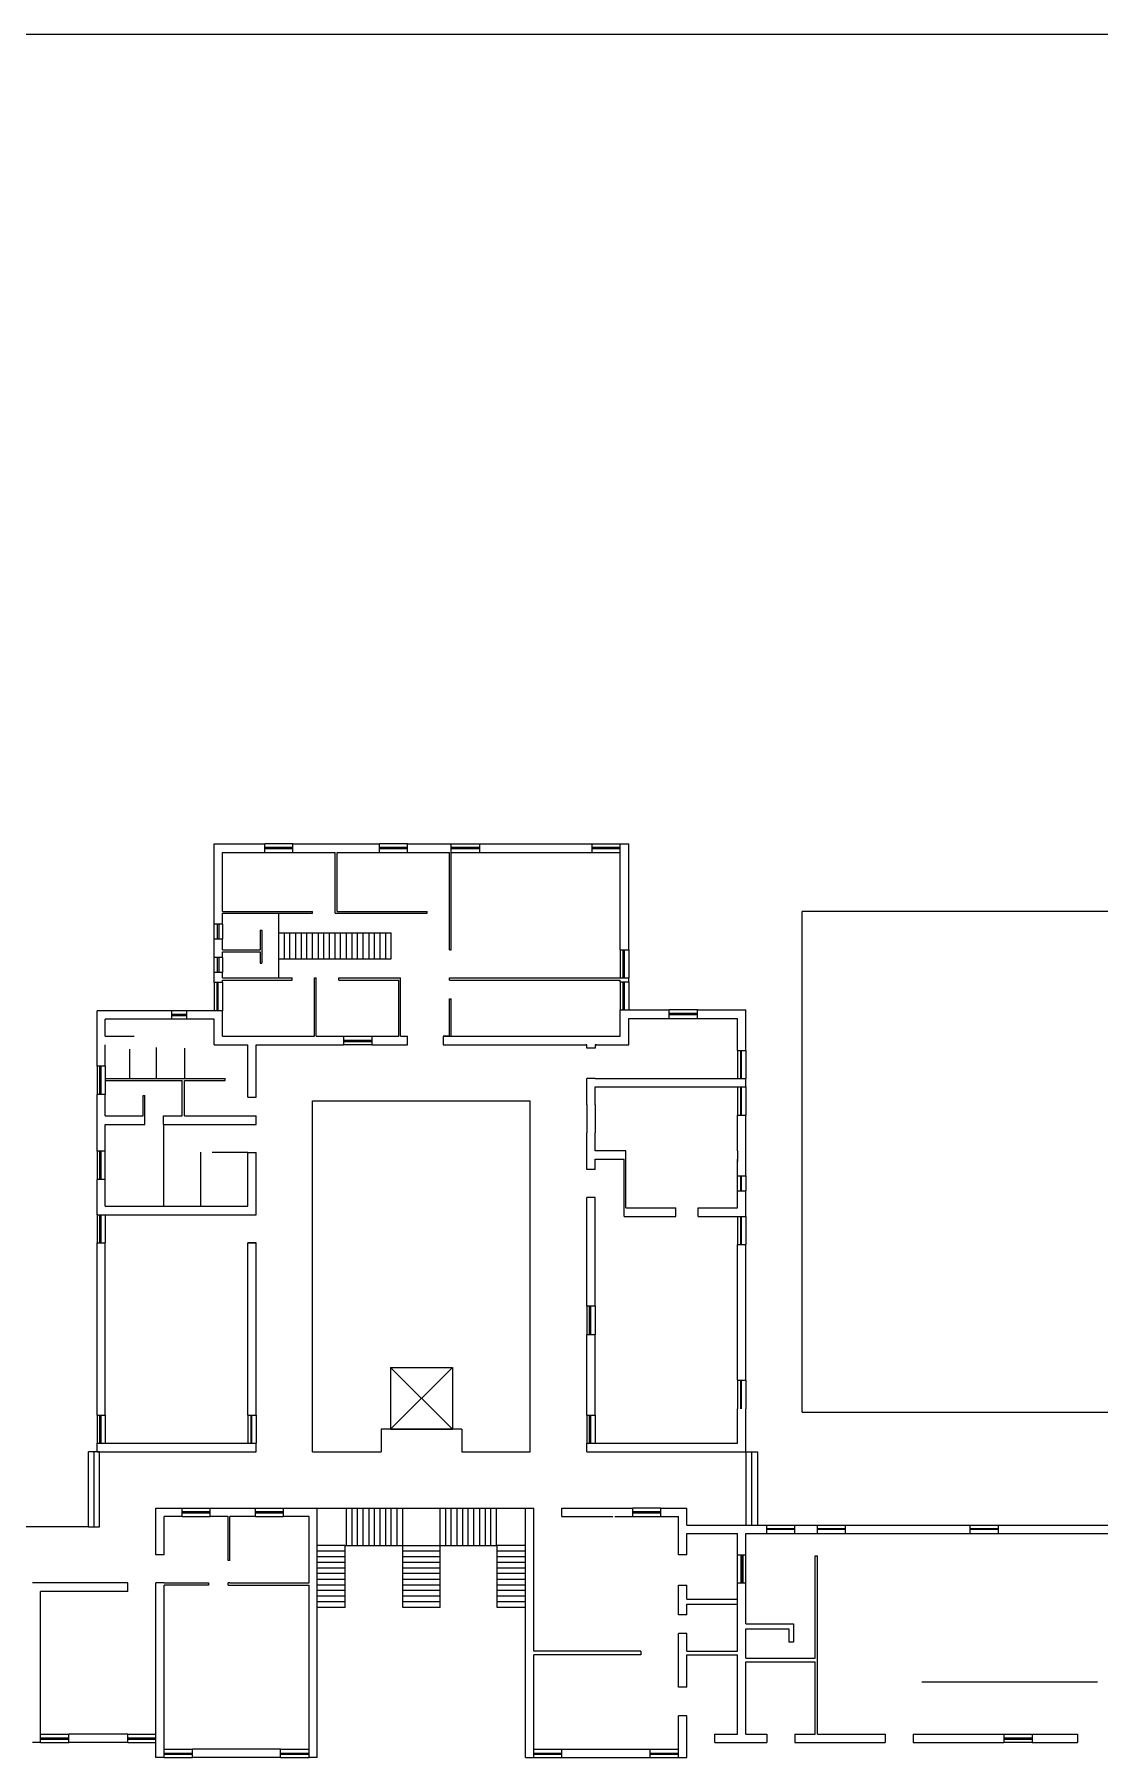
# Model space of a CAD drawing. Header units: millimetres. Extents: x 14 to 406, y 10 to 287.
# Drawn here: x 173.6 to 279.4, y 115.5 to 286.8 of the extents above; entities that cross this region are included whole.
import ezdxf

# ---------------------------------------------------------------- set-up
doc = ezdxf.new("R2010")
doc.units = ezdxf.units.MM
doc.layers.get('0').update_dxf_attribs({"linetype": 'CONTINUOUS'})

msp = doc.modelspace()

# ---------------------------------------------------------------- linework, layer by layer
at = {"color": 0}
for p, q in [((405.751, 286.822), (14.082, 286.822)), ((191.418, 198.345), (191.418, 206.347)), ((191.418, 206.347), (196.455, 206.347)), ((196.455, 205.5), (196.455, 206.347)), ((199.249, 206.347), (196.455, 206.347)), ((196.455, 206.008), (199.249, 206.008)), ((196.455, 205.882), (199.249, 205.882)), ((199.249, 206.347), (207.843, 206.347)), ((199.249, 205.5), (199.249, 206.347)), ((207.843, 205.5), (207.843, 206.347)), ((210.636, 206.347), (207.843, 206.347)), ((207.843, 206.008), (210.636, 206.008)), ((207.843, 205.882), (210.636, 205.882)), ((210.636, 206.347), (214.997, 206.347)), ((210.636, 205.5), (210.636, 206.347)), ((214.997, 195.805), (214.997, 206.347)), ((214.997, 206.347), (217.833, 206.347)), ((214.997, 206.008), (217.833, 206.008)), ((214.997, 205.882), (217.833, 205.882)), ((217.833, 205.5), (217.833, 206.347)), ((217.833, 206.347), (229.009, 206.347)), ((229.009, 205.5), (229.009, 206.347)), ((229.009, 206.347), (231.803, 206.347)), ((229.009, 206.008), (231.803, 206.008)), ((229.009, 205.882), (231.803, 205.882)), ((231.803, 195.805), (231.803, 206.347)), ((231.803, 206.347), (232.65, 206.347)), ((232.65, 195.805), (232.65, 206.347)), ((192.264, 199.616), (192.264, 205.5)), ((192.264, 205.5), (196.455, 205.5)), ((196.455, 205.5), (199.249, 205.5)), ((199.249, 205.5), (203.44, 205.5)), ((203.44, 199.446), (203.44, 205.5)), ((203.652, 199.616), (203.652, 205.5)), ((203.652, 205.5), (207.843, 205.5)), ((207.843, 205.5), (210.636, 205.5)), ((210.636, 205.5), (214.828, 205.5)), ((214.828, 195.805), (214.828, 205.5)), ((214.997, 205.5), (217.833, 205.5)), ((217.833, 205.5), (229.009, 205.5)), ((229.009, 205.5), (231.803, 205.5)), ((192.264, 199.616), (201.196, 199.616)), ((192.264, 198.345), (192.264, 199.446)), ((192.264, 199.446), (201.196, 199.446)), ((197.852, 197.499), (197.852, 199.446)), ((201.196, 199.446), (201.196, 199.616)), ((203.44, 199.446), (212.585, 199.446)), ((203.652, 199.616), (212.585, 199.616)), ((212.585, 199.446), (212.585, 199.616)), ((249.88, 149.831), (249.88, 199.616)), ((314.904, 199.616), (249.88, 199.616)), ((192.264, 198.345), (191.418, 198.345)), ((191.418, 196.864), (191.418, 198.345)), ((191.756, 196.864), (191.756, 198.345)), ((191.925, 196.864), (191.925, 198.345)), ((192.264, 198.345), (192.264, 196.864)), ((195.989, 197.753), (195.989, 195.805)), ((195.989, 197.753), (196.158, 197.753)), ((196.158, 197.753), (196.158, 194.493)), ((197.852, 197.499), (209.028, 197.499)), ((197.852, 194.917), (197.852, 197.499)), ((198.402, 194.917), (198.402, 197.499)), ((198.953, 194.917), (198.953, 197.499)), ((199.546, 194.917), (199.546, 197.499)), ((200.095, 194.917), (200.095, 197.499)), ((200.647, 194.917), (200.647, 197.499)), ((201.196, 194.917), (201.196, 197.499)), ((201.789, 194.917), (201.789, 197.499)), ((202.339, 194.917), (202.339, 197.499)), ((202.89, 194.917), (202.89, 197.499)), ((203.44, 194.917), (203.44, 197.499)), ((203.99, 194.917), (203.99, 197.499)), ((204.584, 194.917), (204.584, 197.499)), ((205.133, 194.917), (205.133, 197.499)), ((205.683, 194.917), (205.683, 197.499)), ((206.235, 194.917), (206.235, 197.499)), ((206.827, 194.917), (206.827, 197.499)), ((207.377, 194.917), (207.377, 197.499)), ((207.927, 194.917), (207.927, 197.499)), ((208.478, 194.917), (208.478, 197.499)), ((209.028, 194.917), (209.028, 197.499)), ((191.418, 195.043), (191.418, 196.864)), ((192.264, 196.864), (191.418, 196.864)), ((192.264, 195.805), (192.264, 196.864)), ((192.264, 195.805), (195.989, 195.805)), ((192.264, 195.594), (195.989, 195.594)), ((192.264, 195.043), (192.264, 195.594)), ((195.989, 195.594), (195.989, 194.493)), ((214.828, 195.805), (214.997, 195.805)), ((231.803, 195.805), (232.65, 195.805)), ((231.803, 195.805), (231.803, 193.012)), ((232.058, 195.805), (232.058, 193.012)), ((232.184, 195.805), (232.184, 193.012)), ((232.65, 195.805), (232.65, 193.012)), ((192.264, 195.043), (191.418, 195.043)), ((191.418, 193.562), (191.418, 195.043)), ((191.756, 193.562), (191.756, 195.043)), ((191.925, 193.562), (191.925, 195.043)), ((192.264, 195.043), (192.264, 193.562)), ((195.989, 194.493), (196.158, 194.493)), ((197.852, 193.012), (197.852, 194.917)), ((197.852, 194.917), (209.028, 194.917)), ((191.418, 192.546), (191.418, 193.562)), ((192.264, 193.562), (191.418, 193.562)), ((192.264, 192.546), (191.418, 192.546)), ((191.418, 192.546), (191.418, 189.752)), ((191.671, 192.546), (191.671, 189.752)), ((191.798, 192.546), (191.798, 189.752)), ((192.264, 193.012), (192.264, 193.562)), ((192.264, 193.012), (199.164, 193.012)), ((192.264, 192.8), (199.164, 192.8)), ((192.264, 192.546), (192.264, 192.8)), ((192.264, 192.546), (192.264, 189.752)), ((199.164, 192.8), (199.164, 193.012)), ((201.409, 193.012), (201.577, 193.012)), ((201.409, 187.212), (201.409, 193.012)), ((201.577, 187.212), (201.577, 193.012)), ((203.822, 193.012), (209.959, 193.012)), ((203.822, 192.8), (203.822, 193.012)), ((203.822, 192.8), (209.79, 192.8)), ((209.79, 187.212), (209.79, 192.8)), ((209.959, 187.212), (209.959, 193.012)), ((214.828, 193.012), (232.65, 193.012)), ((214.828, 192.8), (214.828, 193.012)), ((214.828, 192.8), (214.828, 193.012)), ((214.828, 192.8), (231.803, 192.8)), ((231.803, 192.63), (231.803, 192.8)), ((231.803, 192.63), (232.65, 192.63)), ((231.803, 192.63), (231.803, 189.837)), ((232.058, 192.63), (232.058, 189.837)), ((232.184, 192.63), (232.184, 189.837)), ((232.65, 192.63), (232.65, 193.012)), ((232.65, 192.63), (232.65, 189.837)), ((214.828, 190.937), (214.997, 190.937)), ((214.828, 187.212), (214.828, 190.937)), ((214.997, 187.212), (214.997, 190.937)), ((179.776, 184.249), (179.776, 189.752)), ((187.226, 189.752), (179.776, 189.752)), ((180.58, 187.212), (180.58, 188.905)), ((187.226, 188.905), (180.58, 188.905)), ((187.226, 188.905), (187.226, 189.752)), ((188.709, 189.752), (187.226, 189.752)), ((188.709, 189.371), (187.226, 189.371)), ((188.709, 189.244), (187.226, 189.244)), ((188.709, 188.905), (187.226, 188.905)), ((192.264, 189.752), (188.709, 189.752)), ((188.709, 188.905), (188.709, 189.752)), ((191.418, 188.905), (188.709, 188.905)), ((191.418, 186.366), (191.418, 188.905)), ((192.264, 187.212), (192.264, 189.752)), ((231.803, 189.837), (236.671, 189.837)), ((231.803, 187.212), (231.803, 189.837)), ((232.65, 188.99), (236.671, 188.99)), ((232.65, 186.366), (232.65, 188.99)), ((236.671, 188.99), (236.671, 189.837)), ((239.466, 189.837), (236.671, 189.837)), ((236.671, 189.498), (239.466, 189.498)), ((236.671, 189.371), (239.466, 189.371)), ((236.671, 188.99), (239.466, 188.99)), ((239.466, 189.837), (244.292, 189.837)), ((239.466, 188.99), (239.466, 189.837)), ((239.466, 188.99), (243.444, 188.99)), ((243.444, 185.815), (243.444, 188.99)), ((244.292, 185.815), (244.292, 189.837)), ((180.58, 187.212), (183.458, 187.212)), ((192.264, 187.212), (201.409, 187.212)), ((192.264, 187.212), (201.409, 187.212)), ((201.577, 187.212), (204.286, 187.212)), ((201.577, 187.212), (204.286, 187.212)), ((204.286, 187.212), (204.286, 186.366)), ((204.286, 187.212), (207.081, 187.212)), ((204.286, 186.832), (207.081, 186.832)), ((207.081, 187.212), (209.79, 187.212)), ((207.081, 187.212), (209.79, 187.212)), ((207.081, 187.212), (207.081, 186.366)), ((209.959, 187.212), (210.636, 187.212)), ((209.959, 187.212), (210.636, 187.212)), ((210.636, 186.366), (210.636, 187.212)), ((214.193, 187.212), (214.828, 187.212)), ((214.828, 187.212), (214.193, 187.212)), ((214.193, 187.212), (214.193, 186.366)), ((214.193, 187.212), (231.803, 187.212)), ((214.997, 187.212), (231.803, 187.212)), ((180.58, 184.249), (180.58, 186.366)), ((183.035, 183.021), (183.035, 185.941)), ((185.702, 183.021), (185.702, 186.111)), ((188.496, 183.021), (188.496, 186.027)), ((191.418, 186.366), (194.761, 186.366)), ((194.761, 181.158), (194.761, 186.366)), ((195.608, 181.158), (195.608, 186.366)), ((195.608, 186.366), (204.286, 186.366)), ((195.608, 186.366), (204.286, 186.366)), ((204.286, 186.703), (207.081, 186.703)), ((207.081, 186.366), (204.286, 186.366)), ((207.081, 186.366), (210.636, 186.366)), ((207.081, 186.366), (210.636, 186.366)), ((214.193, 186.366), (228.46, 186.366)), ((214.193, 186.366), (228.46, 186.366)), ((228.46, 186.366), (228.374, 186.366)), ((228.46, 186.027), (228.46, 186.366)), ((229.306, 186.027), (228.46, 186.027)), ((229.306, 186.366), (232.65, 186.366)), ((229.432, 186.366), (229.306, 186.366)), ((229.306, 186.366), (229.306, 186.027)), ((243.444, 185.815), (244.292, 185.815)), ((243.444, 185.815), (243.444, 183.021)), ((243.742, 185.815), (243.742, 183.021)), ((243.826, 185.815), (243.826, 183.021)), ((244.292, 185.815), (244.292, 183.021)), ((180.58, 184.249), (179.776, 184.249)), ((179.776, 184.249), (179.776, 181.412)), ((180.03, 184.249), (180.03, 181.412)), ((180.157, 184.249), (180.157, 181.412)), ((180.58, 184.249), (180.58, 181.412)), ((180.58, 183.021), (192.518, 183.021)), ((180.58, 182.809), (188.243, 182.809)), ((188.243, 179.295), (188.243, 182.809)), ((188.454, 182.809), (192.518, 182.809)), ((188.454, 179.295), (188.454, 182.809)), ((192.518, 182.809), (192.518, 183.021)), ((228.46, 180.396), (228.46, 183.021)), ((229.306, 183.021), (228.46, 183.021)), ((229.306, 183.021), (232.65, 183.021)), ((229.306, 180.396), (229.306, 182.174)), ((229.306, 182.174), (232.65, 182.174)), ((232.65, 183.021), (235.698, 183.021)), ((232.65, 182.174), (235.443, 182.174)), ((235.443, 183.021), (244.292, 183.021)), ((235.443, 182.174), (244.292, 182.174)), ((243.444, 182.174), (243.444, 179.38)), ((243.742, 182.174), (243.742, 179.38)), ((243.826, 182.174), (243.826, 179.38)), ((244.292, 182.174), (244.292, 183.021)), ((244.292, 182.174), (244.292, 179.38)), ((179.776, 175.782), (179.776, 181.412)), ((180.58, 181.412), (179.776, 181.412)), ((180.58, 179.295), (180.58, 181.412)), ((184.347, 181.328), (184.517, 181.328)), ((184.347, 179.295), (184.347, 181.328)), ((184.517, 178.449), (184.517, 181.328)), ((194.761, 181.158), (195.608, 181.158)), ((201.196, 145.894), (201.196, 180.778)), ((201.196, 180.778), (222.829, 180.778)), ((222.829, 145.894), (222.829, 180.778)), ((228.46, 180.396), (228.46, 177.603)), ((229.306, 180.396), (229.306, 177.603)), ((180.58, 179.295), (184.347, 179.295)), ((180.58, 178.449), (184.517, 178.449)), ((180.58, 175.782), (180.58, 178.449)), ((186.38, 179.295), (188.243, 179.295)), ((186.38, 178.449), (186.38, 179.295)), ((186.38, 178.449), (195.608, 178.449)), ((186.38, 178.449), (186.38, 170.321)), ((188.454, 179.295), (195.608, 179.295)), ((195.608, 178.449), (195.608, 179.295)), ((243.444, 175.824), (243.444, 179.38)), ((243.444, 179.38), (244.292, 179.38)), ((244.292, 173.327), (244.292, 179.38)), ((228.46, 173.962), (228.46, 177.603)), ((229.306, 175.824), (229.306, 177.603)), ((180.58, 175.782), (179.776, 175.782)), ((179.776, 175.782), (179.776, 172.988)), ((180.03, 175.782), (180.03, 172.988)), ((180.157, 175.782), (180.157, 172.988)), ((180.58, 172.988), (180.58, 175.782)), ((190.063, 175.697), (190.063, 170.321)), ((194.761, 175.656), (191.206, 175.656)), ((194.761, 175.656), (195.608, 175.656)), ((194.761, 170.321), (194.761, 175.656)), ((195.608, 169.474), (195.608, 175.656)), ((232.354, 175.824), (229.306, 175.824)), ((229.306, 173.962), (229.306, 174.978)), ((229.306, 174.978), (232.184, 174.978)), ((232.184, 169.306), (232.184, 174.978)), ((232.354, 174.978), (232.354, 175.824)), ((232.354, 170.152), (232.354, 174.978)), ((243.444, 175.824), (243.444, 174.765)), ((243.444, 173.327), (243.444, 174.978)), ((229.306, 173.962), (228.46, 173.962)), ((243.444, 171.845), (243.444, 173.327)), ((243.444, 173.327), (244.292, 173.327)), ((243.742, 173.327), (243.742, 171.845)), ((243.826, 173.327), (243.826, 171.845)), ((244.292, 173.327), (244.292, 171.845)), ((179.776, 169.474), (179.776, 172.988)), ((180.58, 172.988), (179.776, 172.988)), ((180.58, 170.321), (180.58, 172.988)), ((243.444, 170.152), (243.444, 171.845)), ((243.444, 171.845), (244.292, 171.845)), ((244.292, 169.306), (244.292, 171.845)), ((180.58, 170.321), (194.761, 170.321)), ((228.46, 160.373), (228.46, 171.167)), ((229.306, 171.167), (228.46, 171.167)), ((229.306, 160.373), (229.306, 171.167)), ((232.354, 170.152), (237.307, 170.152)), ((237.307, 169.306), (237.307, 170.152)), ((239.55, 169.306), (239.55, 170.152)), ((239.55, 170.152), (243.444, 170.152)), ((179.776, 169.474), (195.608, 169.474)), ((179.776, 169.474), (179.776, 166.68)), ((180.03, 169.474), (180.03, 166.68)), ((180.157, 169.474), (180.157, 166.68)), ((180.58, 169.474), (180.58, 166.68)), ((232.184, 169.306), (237.307, 169.306)), ((239.55, 169.306), (244.292, 169.306)), ((243.444, 169.306), (243.444, 166.511)), ((243.742, 169.306), (243.742, 166.511)), ((243.826, 169.306), (243.826, 166.511)), ((244.292, 169.306), (244.292, 166.511)), ((179.776, 166.68), (180.58, 166.68)), ((179.776, 149.535), (179.776, 166.68)), ((180.58, 149.535), (180.58, 166.68)), ((195.608, 166.68), (194.761, 166.68)), ((194.761, 166.68), (195.608, 166.68)), ((194.761, 149.535), (194.761, 166.68)), ((195.608, 149.535), (195.608, 166.68)), ((243.444, 153.006), (243.444, 166.511)), ((243.444, 166.511), (244.292, 166.511)), ((244.292, 153.006), (244.292, 166.511)), ((229.306, 160.373), (228.46, 160.373)), ((228.46, 160.373), (228.46, 157.536)), ((228.713, 160.373), (228.713, 157.536)), ((228.84, 160.373), (228.84, 157.536)), ((229.306, 160.373), (229.306, 157.536)), ((228.46, 149.535), (228.46, 157.536)), ((229.306, 157.536), (228.46, 157.536)), ((229.306, 149.535), (229.306, 157.536)), ((208.944, 154.277), (215.124, 154.277)), ((208.944, 154.277), (208.944, 148.139)), ((208.944, 148.139), (215.124, 154.277)), ((215.124, 148.139), (208.944, 154.277)), ((215.124, 154.277), (215.124, 148.139)), ((243.444, 153.006), (244.292, 153.006)), ((243.444, 153.006), (243.444, 150.17)), ((243.742, 153.006), (243.742, 150.17)), ((243.826, 153.006), (243.826, 150.17)), ((244.292, 153.006), (244.292, 150.17)), ((179.776, 149.535), (180.58, 149.535)), ((179.776, 149.535), (179.776, 146.742)), ((180.03, 149.535), (180.03, 146.742)), ((180.157, 149.535), (180.157, 146.742)), ((180.58, 149.535), (180.58, 146.742)), ((194.761, 149.535), (195.608, 149.535)), ((194.761, 149.535), (194.761, 146.742)), ((195.059, 149.535), (195.059, 146.742)), ((195.143, 149.535), (195.143, 146.742)), ((195.608, 149.535), (195.608, 146.742)), ((228.46, 149.535), (229.306, 149.535)), ((228.46, 149.535), (228.46, 146.742)), ((228.713, 149.535), (228.713, 146.742)), ((228.84, 149.535), (228.84, 146.742)), ((229.306, 149.535), (229.306, 146.742)), ((243.444, 146.742), (243.444, 150.17)), ((244.292, 145.894), (244.292, 150.17)), ((249.88, 149.831), (314.904, 149.831)), ((216.056, 148.139), (208.012, 148.139)), ((208.012, 148.139), (208.012, 145.894)), ((208.944, 148.139), (215.124, 148.139)), ((216.056, 148.139), (216.056, 145.894)), ((178.929, 138.444), (178.929, 145.894)), ((180.03, 145.894), (178.929, 145.894)), ((179.48, 138.444), (179.48, 145.894)), ((179.776, 146.742), (195.608, 146.742)), ((179.776, 145.894), (179.776, 146.742)), ((179.776, 145.894), (195.608, 145.894)), ((180.03, 138.444), (180.03, 145.894)), ((195.608, 145.894), (195.608, 146.742)), ((201.196, 145.894), (208.012, 145.894)), ((216.056, 145.894), (222.829, 145.894)), ((228.46, 145.894), (228.46, 146.742)), ((228.46, 146.742), (243.444, 146.742)), ((228.46, 145.894), (244.292, 145.894)), ((244.292, 145.894), (244.292, 138.614)), ((244.292, 145.894), (245.434, 145.894)), ((244.842, 145.894), (244.842, 138.614)), ((245.434, 145.894), (245.434, 138.614)), ((185.618, 135.65), (185.618, 140.306)), ((185.618, 140.306), (188.243, 140.306)), ((188.243, 139.46), (186.464, 139.46)), ((186.464, 135.65), (186.464, 139.46)), ((188.243, 139.46), (188.243, 140.306)), ((188.243, 140.306), (191.036, 140.306)), ((188.243, 139.969), (191.036, 139.969)), ((188.243, 139.84), (191.036, 139.84)), ((188.243, 139.46), (191.036, 139.46)), ((191.036, 140.306), (195.523, 140.306)), ((191.036, 139.46), (191.036, 140.306)), ((192.814, 139.46), (191.036, 139.46)), ((192.814, 135.1), (192.814, 139.46)), ((195.523, 139.46), (192.983, 139.46)), ((192.983, 135.1), (192.983, 139.46)), ((195.523, 139.46), (195.523, 140.306)), ((195.523, 140.306), (198.318, 140.306)), ((195.523, 139.969), (198.318, 139.969)), ((195.523, 139.84), (198.318, 139.84)), ((195.523, 139.46), (198.318, 139.46)), ((198.318, 140.306), (201.662, 140.306)), ((198.318, 139.46), (198.318, 140.306)), ((200.857, 139.46), (198.318, 139.46)), ((200.857, 132.857), (200.857, 139.46)), ((201.662, 115.499), (201.662, 140.306)), ((201.662, 140.306), (222.363, 140.306)), ((201.662, 116.346), (201.662, 139.46)), ((204.584, 136.581), (204.584, 140.306)), ((205.133, 136.581), (205.133, 140.306)), ((205.683, 136.581), (205.683, 140.306)), ((206.235, 136.581), (206.235, 140.306)), ((206.827, 136.581), (206.827, 140.306)), ((207.377, 136.581), (207.377, 140.306)), ((207.927, 136.581), (207.927, 140.306)), ((208.478, 136.581), (208.478, 140.306)), ((209.028, 136.581), (209.028, 140.306)), ((209.62, 136.581), (209.62, 140.306)), ((210.172, 136.581), (210.172, 140.306)), ((213.896, 136.581), (213.896, 140.306)), ((214.446, 136.581), (214.446, 140.306)), ((214.997, 136.581), (214.997, 140.306)), ((215.59, 136.581), (215.59, 140.306)), ((216.14, 136.581), (216.14, 140.306)), ((216.69, 136.581), (216.69, 140.306)), ((217.241, 136.581), (217.241, 140.306)), ((217.833, 136.581), (217.833, 140.306)), ((218.383, 136.581), (218.383, 140.306)), ((218.935, 136.581), (218.935, 140.306)), ((219.484, 136.581), (219.484, 140.306)), ((222.363, 140.306), (223.209, 140.306)), ((222.363, 115.499), (222.363, 140.306)), ((222.363, 116.346), (222.363, 139.46)), ((223.209, 126.082), (223.209, 140.306)), ((226.004, 140.306), (233.031, 140.306)), ((226.004, 139.46), (226.004, 140.306)), ((226.004, 139.46), (231.042, 139.46)), ((231.253, 139.46), (233.031, 139.46)), ((233.031, 139.46), (233.031, 140.306)), ((235.825, 140.306), (233.031, 140.306)), ((233.031, 139.969), (235.825, 139.969)), ((233.031, 139.84), (235.825, 139.84)), ((233.031, 139.46), (235.825, 139.46)), ((235.825, 140.306), (238.408, 140.306)), ((235.825, 139.46), (235.825, 140.306)), ((235.825, 139.46), (237.603, 139.46)), ((237.603, 135.65), (237.603, 139.46)), ((238.408, 138.614), (238.408, 140.306)), ((178.929, 138.444), (145.147, 138.444)), ((178.929, 138.444), (180.03, 138.444)), ((238.408, 138.614), (239.55, 138.614)), ((238.408, 135.65), (238.408, 137.767)), ((238.408, 137.767), (239.55, 137.767)), ((239.55, 138.614), (242.345, 138.614)), ((239.55, 137.767), (242.345, 137.767)), ((242.345, 138.614), (246.366, 138.614)), ((242.345, 137.767), (243.444, 137.767)), ((243.444, 129.682), (243.444, 137.767)), ((244.292, 128.791), (244.292, 137.767)), ((244.292, 137.767), (246.366, 137.767)), ((246.366, 137.767), (246.366, 138.614)), ((246.366, 138.614), (249.16, 138.614)), ((246.366, 138.275), (249.16, 138.275)), ((246.366, 138.19), (249.16, 138.19)), ((246.366, 137.767), (249.16, 137.767)), ((249.16, 138.614), (251.404, 138.614)), ((249.16, 137.767), (249.16, 138.614)), ((249.16, 137.767), (251.192, 137.767)), ((251.192, 137.767), (251.404, 137.767)), ((251.404, 137.767), (251.404, 138.614)), ((251.404, 138.614), (254.197, 138.614)), ((251.404, 138.275), (254.197, 138.275)), ((251.404, 138.19), (254.197, 138.19)), ((251.404, 137.767), (254.197, 137.767)), ((254.197, 137.767), (254.197, 138.614)), ((254.197, 138.614), (266.601, 138.614)), ((254.197, 137.767), (266.601, 137.767)), ((266.601, 137.767), (266.601, 138.614)), ((266.601, 138.614), (269.396, 138.614)), ((266.601, 138.275), (269.396, 138.275)), ((266.601, 138.19), (269.396, 138.19)), ((266.601, 137.767), (269.396, 137.767)), ((269.396, 138.614), (281.799, 138.614)), ((269.396, 137.767), (269.396, 138.614)), ((269.396, 137.767), (281.799, 137.767)), ((186.464, 135.65), (185.618, 135.65)), ((204.456, 136.581), (201.662, 136.581)), ((204.456, 136.032), (201.662, 136.032)), ((204.456, 135.439), (201.662, 135.439)), ((204.456, 130.401), (204.456, 136.581)), ((204.456, 136.581), (210.172, 136.581)), ((210.172, 130.401), (210.172, 136.581)), ((210.172, 136.581), (219.568, 136.581)), ((213.896, 136.032), (210.172, 136.032)), ((213.896, 135.439), (210.172, 135.439)), ((213.896, 130.401), (213.896, 136.581)), ((219.568, 130.401), (219.568, 136.581)), ((222.363, 136.581), (219.568, 136.581)), ((222.363, 136.032), (219.568, 136.032)), ((222.363, 135.439), (219.568, 135.439)), ((238.408, 135.65), (237.603, 135.65)), ((243.444, 135.65), (244.292, 135.65)), ((243.783, 135.65), (243.783, 132.857)), ((243.869, 135.65), (243.869, 132.857)), ((243.996, 135.65), (243.996, 132.857)), ((251.192, 125.363), (251.192, 135.566)), ((251.192, 135.566), (251.404, 135.566)), ((251.404, 117.828), (251.404, 135.566)), ((192.983, 135.1), (192.814, 135.1)), ((204.456, 134.888), (201.662, 134.888)), ((204.456, 134.338), (201.662, 134.338)), ((204.456, 133.787), (201.662, 133.787)), ((213.896, 134.888), (210.172, 134.888)), ((213.896, 134.338), (210.172, 134.338)), ((213.896, 133.787), (210.172, 133.787)), ((222.363, 134.888), (219.568, 134.888)), ((222.363, 134.338), (219.568, 134.338)), ((222.363, 133.787), (219.568, 133.787)), ((182.823, 132.857), (173.341, 132.857)), ((182.823, 132.009), (174.146, 132.009)), ((174.146, 116.982), (174.146, 132.009)), ((182.823, 132.009), (182.823, 132.857)), ((186.464, 132.857), (185.618, 132.857)), ((185.618, 116.982), (185.618, 132.857)), ((186.464, 132.857), (190.867, 132.857)), ((186.464, 115.499), (186.464, 132.644)), ((190.867, 132.644), (186.464, 132.644)), ((186.464, 117.828), (186.464, 132.009)), ((190.867, 132.857), (190.867, 132.644)), ((192.983, 132.857), (192.814, 132.857)), ((192.814, 132.644), (192.814, 132.857)), ((192.814, 132.644), (200.857, 132.644)), ((192.983, 132.857), (200.857, 132.857)), ((200.857, 115.499), (200.857, 132.644)), ((204.456, 133.194), (201.662, 133.194)), ((204.456, 132.644), (201.662, 132.644)), ((204.456, 132.094), (201.662, 132.094)), ((213.896, 133.194), (210.172, 133.194)), ((213.896, 132.644), (210.172, 132.644)), ((213.896, 132.094), (210.172, 132.094)), ((222.363, 133.194), (219.568, 133.194)), ((222.363, 132.644), (219.568, 132.644)), ((222.363, 132.094), (219.568, 132.094)), ((237.603, 129.682), (237.603, 132.644)), ((237.603, 132.644), (238.408, 132.644)), ((237.603, 129.682), (237.603, 132.009)), ((238.408, 131.247), (238.408, 132.644)), ((243.444, 132.857), (244.292, 132.857)), ((204.456, 131.543), (201.662, 131.543)), ((204.456, 130.993), (201.662, 130.993)), ((204.456, 130.401), (201.662, 130.401)), ((213.896, 131.543), (210.172, 131.543)), ((213.896, 130.993), (210.172, 130.993)), ((213.896, 130.401), (210.172, 130.401)), ((222.363, 131.543), (219.568, 131.543)), ((222.363, 130.993), (219.568, 130.993)), ((222.363, 130.401), (219.568, 130.401)), ((238.408, 131.247), (243.444, 131.247)), ((238.408, 129.682), (238.408, 130.74)), ((238.408, 129.682), (238.408, 130.74)), ((238.408, 130.74), (243.444, 130.74)), ((243.444, 126.082), (243.444, 130.74)), ((238.408, 129.682), (237.603, 129.682)), ((244.292, 128.791), (249.034, 128.791)), ((249.034, 128.791), (249.034, 126.972)), ((237.603, 122.484), (237.603, 127.818)), ((237.603, 122.484), (237.603, 127.818)), ((238.408, 127.818), (237.603, 127.818)), ((238.408, 126.082), (238.408, 127.818)), ((244.292, 125.363), (244.292, 128.284)), ((244.292, 128.284), (248.568, 128.284)), ((248.568, 128.284), (248.568, 126.972)), ((249.034, 126.972), (248.568, 126.972)), ((233.835, 126.082), (223.209, 126.082)), ((223.209, 115.499), (223.209, 125.702)), ((233.835, 125.702), (223.209, 125.702)), ((233.835, 126.082), (233.835, 125.702)), ((238.408, 126.082), (243.444, 126.082)), ((238.408, 122.484), (238.408, 125.702)), ((238.408, 125.702), (243.444, 125.702)), ((243.444, 117.828), (243.444, 125.702)), ((244.292, 125.363), (251.192, 125.363)), ((244.292, 117.828), (244.292, 125.024)), ((244.292, 125.024), (251.192, 125.024)), ((251.192, 117.828), (251.192, 125.024)), ((238.408, 122.484), (237.603, 122.484)), ((261.775, 123.035), (279.26, 123.035)), ((237.603, 117.828), (237.603, 119.648)), ((237.603, 115.499), (237.603, 119.648)), ((238.408, 119.648), (237.603, 119.648)), ((238.408, 115.499), (238.408, 119.648)), ((174.146, 116.982), (173.341, 116.982)), ((174.146, 117.828), (176.982, 117.828)), ((174.146, 117.447), (176.982, 117.447)), ((174.146, 117.319), (176.982, 117.319)), ((174.146, 116.982), (176.982, 116.982)), ((182.823, 117.828), (176.982, 117.828)), ((176.982, 116.982), (176.982, 117.828)), ((182.823, 116.982), (176.982, 116.982)), ((182.823, 116.982), (182.823, 117.828)), ((182.823, 117.828), (185.618, 117.828)), ((182.823, 117.447), (185.618, 117.447)), ((182.823, 117.319), (185.618, 117.319)), ((182.823, 116.982), (185.618, 116.982)), ((185.618, 115.499), (185.618, 116.982)), ((241.201, 116.982), (241.201, 117.828)), ((241.201, 117.828), (243.444, 117.828)), ((241.201, 116.982), (246.366, 116.982)), ((244.292, 117.828), (246.366, 117.828)), ((246.366, 117.828), (246.366, 116.982)), ((249.16, 117.828), (251.192, 117.828)), ((249.16, 117.828), (249.16, 116.982)), ((249.16, 116.982), (258.134, 116.982)), ((251.404, 117.828), (258.134, 117.828)), ((258.134, 117.828), (258.134, 116.982)), ((260.929, 117.828), (269.945, 117.828)), ((260.929, 117.828), (260.929, 116.982)), ((260.929, 116.982), (269.945, 116.982)), ((269.945, 117.828), (269.945, 116.982)), ((269.945, 117.828), (272.74, 117.828)), ((269.945, 117.447), (272.74, 117.447)), ((269.945, 117.319), (272.74, 117.319)), ((272.74, 116.982), (269.945, 116.982)), ((272.74, 117.828), (277.27, 117.828)), ((272.74, 117.828), (272.74, 116.982)), ((272.74, 116.982), (277.27, 116.982)), ((277.27, 117.828), (277.27, 116.982)), ((186.464, 115.499), (185.618, 115.499)), ((186.464, 116.346), (189.258, 116.346)), ((186.464, 115.923), (189.258, 115.923)), ((186.464, 115.838), (189.258, 115.838)), ((186.464, 115.499), (189.258, 115.499)), ((198.021, 116.346), (189.258, 116.346)), ((189.258, 115.499), (189.258, 116.346)), ((198.021, 115.499), (189.258, 115.499)), ((198.021, 115.499), (198.021, 116.346)), ((198.021, 116.346), (200.857, 116.346)), ((198.021, 115.923), (200.857, 115.923)), ((198.021, 115.838), (200.857, 115.838)), ((198.021, 115.499), (200.857, 115.499)), ((201.662, 115.499), (200.857, 115.499)), ((222.363, 115.499), (223.209, 115.499)), ((223.209, 116.346), (226.004, 116.346)), ((223.209, 115.923), (226.004, 115.923)), ((223.209, 115.838), (226.004, 115.838)), ((223.209, 115.499), (226.004, 115.499)), ((226.004, 116.346), (234.767, 116.346)), ((226.004, 115.499), (226.004, 116.346)), ((226.004, 115.499), (234.767, 115.499)), ((234.767, 115.499), (234.767, 116.346)), ((234.767, 116.346), (237.603, 116.346)), ((234.767, 115.923), (237.603, 115.923)), ((234.767, 115.838), (237.603, 115.838)), ((234.767, 115.499), (237.603, 115.499)), ((237.603, 115.499), (238.408, 115.499))]:
    msp.add_line(p, q, dxfattribs=at)

doc.saveas('drawing.dxf')
